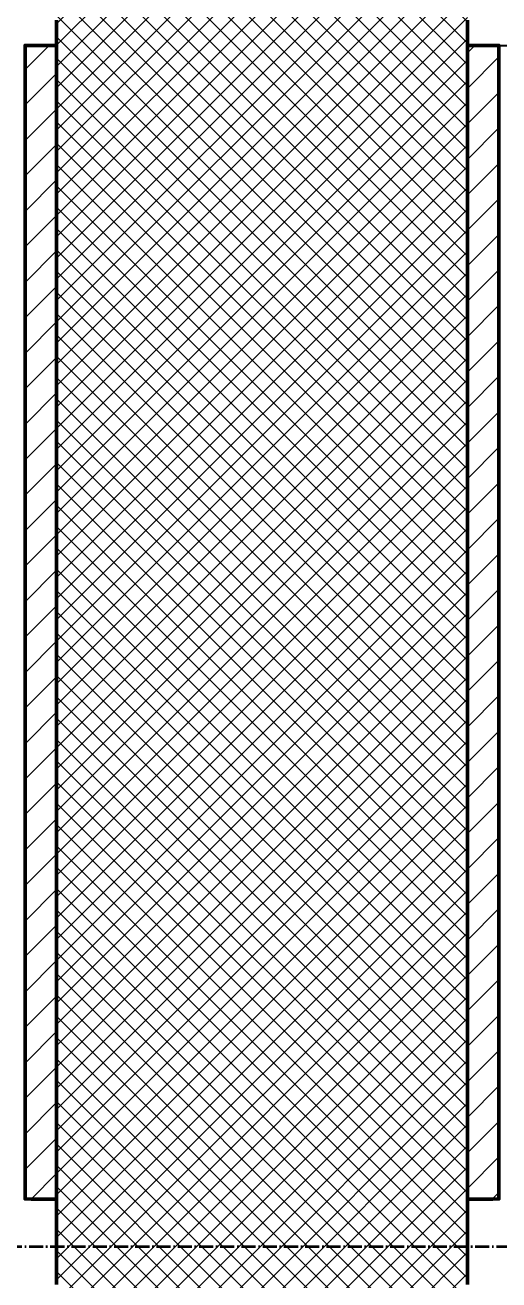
# Model space of a CAD drawing. Header units: millimetres. Extents: x 0 to 841, y 0 to 594.
# Drawn here: x 515 to 545, y 341.9 to 421.3 of the extents above; entities that cross this region are included whole.
import ezdxf

# ---------------------------------------------------------------- set-up
doc = ezdxf.new("R2010")
doc.units = ezdxf.units.MM
doc.header["$LTSCALE"] = 0.35
doc.linetypes.add('DASHDOT', pattern=[3.556, 2.54, -0.508, 0, -0.508])
doc.layers.add('09_РАЗМЕРЫ', color=7, linetype='Continuous')
for name, color, linetype, lineweight in [('20_ВИДИМЫЕ', 7, 'Continuous', 50), ('23_ШТРИХОВКА', 7, 'Continuous', 18), ('26_РАЗЪЁМ', 7, 'DASHDOT', 35)]:
    doc.layers.add(name, color=color, linetype=linetype, lineweight=lineweight)
doc.styles.add('ГОСТ', font='isocpeur.ttf')
doc.dimstyles.new('ГОСТ', dxfattribs={"dimtxt": 3.5, "dimasz": 3, "dimexe": 2, "dimexo": 0, "dimgap": 1, "dimtad": 1, "dimdec": 1, "dimtxsty": 'ГОСТ', "dimcen": 2.5, "dimclrd": 7, "dimclre": 7, "dimclrt": 7, "dimazin": 3, "dimtfac": 1, "dimtmove": 0, "dimatfit": 3, "dimarcsym": 0})

msp = doc.modelspace()

# ---------------------------------------------------------------- hatches: boundary and pattern name
at = {"layer": '23_ШТРИХОВКА'}
h = msp.add_hatch(dxfattribs=at)
h.set_pattern_fill('ANSI37', scale=0.3)
h.paths.add_polyline_path([(543, 440), (543, 439.6), (543, 439.2), (543, 438.8), (543, 438.4), (543, 438), (543, 437.6), (543, 437.2), (543, 436.8), (543, 436.4), (543, 436), (543, 435.6), (543, 435.2), (543, 434.8), (543, 434.4), (543, 434), (543, 433.6), (543, 433.2), (543, 432.8), (543, 432.4), (543, 432), (543, 431.6), (543, 431.2), (543, 430.8), (543, 430.4), (543, 430), (543, 429.6), (543, 429.2), (543, 428.8), (543, 428.4), (543, 428), (543, 427.6), (543, 427.2), (543, 426.8), (543, 426.4), (543, 426), (543, 425.6), (543, 425.2), (543, 424.8), (543, 424.4), (543, 424), (543, 423.6), (543, 423.2), (543, 422.8), (543, 422.4), (543, 422), (543, 421.6), (543, 421.2), (543, 420.8), (543, 420.4), (543, 420), (543, 419.6), (543, 419.2), (543, 418.8), (543, 418.4), (543, 418), (543, 417.6), (543, 417.2), (543, 416.8), (543, 416.4), (543, 416), (543, 415.6), (543, 415.2), (543, 414.8), (543, 414.4), (543, 414), (543, 413.6), (543, 413.2), (543, 412.8), (543, 412.4), (543, 412), (543, 411.6), (543, 411.2), (543, 410.8), (543, 410.4), (543, 410), (543, 409.6), (543, 409.2), (543, 408.8), (543, 408.4), (543, 408), (543, 407.6), (543, 407.2), (543, 406.8), (543, 406.4), (543, 406), (543, 405.6), (543, 405.2), (543, 404.8), (543, 404.4), (543, 404), (543, 403.6), (543, 403.2), (543, 402.8), (543, 402.4), (543, 402), (543, 401.6), (543, 401.2), (543, 400.8), (543, 400.4), (543, 400), (543, 399.6), (543, 399.2), (543, 398.8), (543, 398.4), (543, 398), (543, 397.6), (543, 397.2), (543, 396.8), (543, 396.4), (543, 396), (543, 395.6), (543, 395.2), (543, 394.8), (543, 394.4), (543, 394), (543, 393.6), (543, 393.2), (543, 392.8), (543, 392.4), (543, 392), (543, 391.6), (543, 391.2), (543, 390.8), (543, 390.4), (543, 390), (543, 389.6), (543, 389.2), (543, 388.8), (543, 388.4), (543, 388), (543, 387.6), (543, 387.2), (543, 386.8), (543, 386.4), (543, 386), (543, 385.6), (543, 385.2), (543, 384.8), (543, 384.4), (543, 384), (543, 383.6), (543, 383.2), (543, 382.8), (543, 382.4), (543, 382), (543, 381.6), (543, 381.2), (543, 380.8), (543, 380.4), (543, 380), (543, 379.6), (543, 379.2), (543, 378.8), (543, 378.4), (543, 378), (543, 377.6), (543, 377.2), (543, 376.8), (543, 376.4), (543, 376), (543, 375.6), (543, 375.2), (543, 374.8), (543, 374.4), (543, 374), (543, 373.6), (543, 373.2), (543, 372.8), (543, 372.4), (543, 372), (543, 371.6), (543, 371.2), (543, 370.8), (543, 370.4), (543, 370), (543, 369.6), (543, 369.2), (543, 368.8), (543, 368.4), (543, 368), (543, 367.6), (543, 367.2), (543, 366.8), (543, 366.4), (543, 366), (543, 365.6), (543, 365.2), (543, 364.8), (543, 364.4), (543, 364), (543, 363.6), (543, 363.2), (543, 362.8), (543, 362.4), (543, 362), (543, 361.6), (543, 361.2), (543, 360.8), (543, 360.4), (543, 360), (543, 359.6), (543, 359.2), (543, 358.8), (543, 358.4), (543, 358), (543, 357.6), (543, 357.2), (543, 356.8), (543, 356.4), (543, 356), (543, 355.6), (543, 355.2), (543, 354.8), (543, 354.4), (543, 354), (543, 353.6), (543, 353.2), (543, 352.8), (543, 352.4), (543, 352), (543, 351.6), (543, 351.2), (543, 350.8), (543, 350.4), (543, 350), (543, 349.6), (543, 349.2), (543, 348.8), (543, 348.4), (543, 348), (543, 347.6), (543, 347.2), (543, 346.8), (543, 346.4), (543, 346), (543, 345.6), (543, 345.2), (543, 344.8), (543, 344.4), (543, 344), (543, 343.6), (543, 343.2), (543, 342.8), (543, 342.4), (543, 342), (543, 341.6), (543, 341.2), (543, 340.8), (543, 340.4), (543, 340), (543, 339.6), (543, 339.2), (543, 338.8), (543, 338.4), (543, 338), (543, 337.6), (543, 337.2), (543, 336.8), (543, 336.4), (543, 336), (543, 335.6), (543, 335.2), (543, 334.8), (543, 334.4), (543, 334), (543, 333.6), (543, 333.2), (543, 332.8), (543, 332.4), (543, 332), (543, 331.6), (543, 331.2), (543, 330.8), (543, 330.4), (543, 330), (543, 329.6), (543, 329.2), (543, 328.8), (543, 328.4), (543, 328), (543, 327.6), (543, 327.2), (542.8, 327), (542.4, 327), (542, 327), (541.6, 327), (541.2, 327), (540.8, 327), (540.4, 327), (540, 327), (539.6, 327), (539.2, 327), (538.8, 327), (538.4, 327), (538, 327), (537.6, 327), (537.2, 327), (536.8, 327), (536.4, 327), (536, 327), (535.6, 327), (535.2, 327), (534.8, 327), (534.4, 327), (534, 327), (533.6, 327), (533.2, 327), (532.8, 327), (532.4, 327), (532, 327), (531.6, 327), (531.2, 327), (530.8, 327), (530.4, 327), (530, 327), (529.6, 327), (529.2, 327), (528.8, 327), (528.4, 327), (528, 327), (527.6, 327), (527.2, 327), (526.8, 327), (526.4, 327), (526, 327), (525.6, 327), (525.2, 327), (524.8, 327), (524.4, 327), (524, 327), (523.6, 327), (523.2, 327), (522.8, 327), (522.4, 327), (522, 327), (521.6, 327), (521.2, 327), (520.8, 327), (520.4, 327), (520, 327), (519.6, 327), (519.2, 327), (518.8, 327), (518.4, 327), (518, 327), (517.6, 327), (517.2, 327), (517, 327.2), (517, 327.6), (517, 328), (517, 328.4), (517, 328.8), (517, 329.2), (517, 329.6), (517, 330), (517, 330.4), (517, 330.8), (517, 331.2), (517, 331.6), (517, 332), (517, 332.4), (517, 332.8), (517, 333.2), (517, 333.6), (517, 334), (517, 334.4), (517, 334.8), (517, 335.2), (517, 335.6), (517, 336), (517, 336.4), (517, 336.8), (517, 337.2), (517, 337.6), (517, 338), (517, 338.4), (517, 338.8), (517, 339.2), (517, 339.6), (517, 340), (517, 340.4), (517, 340.8), (517, 341.2), (517, 341.6), (517, 342), (517, 342.4), (517, 342.8), (517, 343.2), (517, 343.6), (517, 344), (517, 344.4), (517, 344.8), (517, 345.2), (517, 345.6), (517, 346), (517, 346.4), (517, 346.8), (517, 347.2), (517, 347.6), (517, 348), (517, 348.4), (517, 348.8), (517, 349.2), (517, 349.6), (517, 350), (517, 350.4), (517, 350.8), (517, 351.2), (517, 351.6), (517, 352), (517, 352.4), (517, 352.8), (517, 353.2), (517, 353.6), (517, 354), (517, 354.4), (517, 354.8), (517, 355.2), (517, 355.6), (517, 356), (517, 356.4), (517, 356.8), (517, 357.2), (517, 357.6), (517, 358), (517, 358.4), (517, 358.8), (517, 359.2), (517, 359.6), (517, 360), (517, 360.4), (517, 360.8), (517, 361.2), (517, 361.6), (517, 362), (517, 362.4), (517, 362.8), (517, 363.2), (517, 363.6), (517, 364), (517, 364.4), (517, 364.8), (517, 365.2), (517, 365.6), (517, 366), (517, 366.4), (517, 366.8), (517, 367.2), (517, 367.6), (517, 368), (517, 368.4), (517, 368.8), (517, 369.2), (517, 369.6), (517, 370), (517, 370.4), (517, 370.8), (517, 371.2), (517, 371.6), (517, 372), (517, 372.4), (517, 372.8), (517, 373.2), (517, 373.6), (517, 374), (517, 374.4), (517, 374.8), (517, 375.2), (517, 375.6), (517, 376), (517, 376.4), (517, 376.8), (517, 377.2), (517, 377.6), (517, 378), (517, 378.4), (517, 378.8), (517, 379.2), (517, 379.6), (517, 380), (517, 380.4), (517, 380.8), (517, 381.2), (517, 381.6), (517, 382), (517, 382.4), (517, 382.8), (517, 383.2), (517, 383.6), (517, 384), (517, 384.4), (517, 384.8), (517, 385.2), (517, 385.6), (517, 386), (517, 386.4), (517, 386.8), (517, 387.2), (517, 387.6), (517, 388), (517, 388.4), (517, 388.8), (517, 389.2), (517, 389.6), (517, 390), (517, 390.4), (517, 390.8), (517, 391.2), (517, 391.6), (517, 392), (517, 392.4), (517, 392.8), (517, 393.2), (517, 393.6), (517, 394), (517, 394.4), (517, 394.8), (517, 395.2), (517, 395.6), (517, 396), (517, 396.4), (517, 396.8), (517, 397.2), (517, 397.6), (517, 398), (517, 398.4), (517, 398.8), (517, 399.2), (517, 399.6), (517, 400), (517, 400.4), (517, 400.8), (517, 401.2), (517, 401.6), (517, 402), (517, 402.4), (517, 402.8), (517, 403.2), (517, 403.6), (517, 404), (517, 404.4), (517, 404.8), (517, 405.2), (517, 405.6), (517, 406), (517, 406.4), (517, 406.8), (517, 407.2), (517, 407.6), (517, 408), (517, 408.4), (517, 408.8), (517, 409.2), (517, 409.6), (517, 410), (517, 410.4), (517, 410.8), (517, 411.2), (517, 411.6), (517, 412), (517, 412.4), (517, 412.8), (517, 413.2), (517, 413.6), (517, 414), (517, 414.4), (517, 414.8), (517, 415.2), (517, 415.6), (517, 416), (517, 416.4), (517, 416.8), (517, 417.2), (517, 417.6), (517, 418), (517, 418.4), (517, 418.8), (517, 419.2), (517, 419.6), (517, 420), (517, 420.4), (517, 420.8), (517, 421.2), (517, 421.6), (517, 422), (517, 422.4), (517, 422.8), (517, 423.2), (517, 423.6), (517, 424), (517, 424.4), (517, 424.8), (517, 425.2), (517, 425.6), (517, 426), (517, 426.4), (517, 426.8), (517, 427.2), (517, 427.6), (517, 428), (517, 428.4), (517, 428.8), (517, 429.2), (517, 429.6), (517, 430), (517, 430.4), (517, 430.8), (517, 431.2), (517, 431.6), (517, 432), (517, 432.4), (517, 432.8), (517, 433.2), (517, 433.6), (517, 434), (517, 434.4), (517, 434.8), (517, 435.2), (517, 435.6), (517, 436), (517, 436.4), (517, 436.8), (517, 437.2), (517, 437.6), (517, 438), (517, 438.4), (517, 438.8), (517, 439.2), (517, 439.6), (517, 440), (517.4, 440), (517.8, 440), (518.2, 440), (518.6, 440), (519, 440), (519.4, 440), (519.8, 440), (520.2, 440), (520.6, 440), (521, 440), (521.4, 440), (521.8, 440), (522.2, 440), (522.6, 440), (523, 440), (523.4, 440), (523.8, 440), (524.2, 440), (524.6, 440), (525, 440), (525.4, 440), (525.8, 440), (526.2, 440), (526.6, 440), (527, 440), (527.4, 440), (527.8, 440), (528.2, 440), (528.6, 440), (529, 440), (529.4, 440), (529.8, 440), (530.2, 440), (530.6, 440), (531, 440), (531.4, 440), (531.8, 440), (532.2, 440), (532.6, 440), (533, 440), (533.4, 440), (533.8, 440), (534.2, 440), (534.6, 440), (535, 440), (535.4, 440), (535.8, 440), (536.2, 440), (536.6, 440), (537, 440), (537.4, 440), (537.8, 440), (538.2, 440), (538.6, 440), (539, 440), (539.4, 440), (539.8, 440), (540.2, 440), (540.6, 440), (541, 440), (541.4, 440), (541.8, 440), (542.2, 440), (542.6, 440)])
h = msp.add_hatch(dxfattribs=at)
h.set_pattern_fill('ANSI31', scale=0.5)
h.paths.add_polyline_path([(516.198, 347), (515.797, 347), (515.396, 347), (515.01, 347.015), (515.01, 347.416), (515.01, 347.817), (515.01, 348.218), (515.01, 348.619), (515.01, 349.02), (515.01, 349.421), (515.01, 349.822), (515.01, 350.223), (515.01, 350.624), (515.01, 351.025), (515.01, 351.426), (515.01, 351.827), (515.01, 352.228), (515.01, 352.629), (515.01, 353.03), (515.01, 353.431), (515.01, 353.832), (515.01, 354.233), (515.01, 354.634), (515.01, 355.035), (515.01, 355.436), (515.01, 355.837), (515.01, 356.238), (515.01, 356.639), (515.01, 357.04), (515.01, 357.441), (515.01, 357.843), (515.01, 358.244), (515.01, 358.645), (515.01, 359.046), (515.01, 359.447), (515.01, 359.848), (515.01, 360.249), (515.01, 360.65), (515.01, 361.051), (515.01, 361.452), (515.01, 361.853), (515.01, 362.254), (515.01, 362.655), (515.01, 363.056), (515.01, 363.457), (515.01, 363.858), (515.01, 364.259), (515.01, 364.66), (515.01, 365.061), (515.01, 365.462), (515.01, 365.863), (515.01, 366.264), (515.01, 366.665), (515.01, 367.066), (515.01, 367.467), (515.01, 367.868), (515.01, 368.269), (515.01, 368.67), (515.01, 369.071), (515.01, 369.472), (515.01, 369.873), (515.01, 370.274), (515.01, 370.675), (515.01, 371.076), (515.01, 371.477), (515.01, 371.878), (515.01, 372.279), (515.01, 372.68), (515.01, 373.081), (515.01, 373.482), (515.01, 373.883), (515.01, 374.284), (515.01, 374.685), (515.01, 375.086), (515.01, 375.487), (515.01, 375.888), (515.01, 376.289), (515.01, 376.69), (515.01, 377.091), (515.01, 377.492), (515.01, 377.893), (515.01, 378.294), (515.01, 378.695), (515.01, 379.096), (515.01, 379.497), (515.01, 379.898), (515.01, 380.299), (515.01, 380.7), (515.01, 381.101), (515.01, 381.502), (515.01, 381.903), (515.01, 382.304), (515.01, 382.706), (515.01, 383.107), (515.01, 383.508), (515.01, 383.909), (515.01, 384.31), (515.01, 384.711), (515.01, 385.112), (515.01, 385.513), (515.01, 385.914), (515.01, 386.315), (515.01, 386.716), (515.01, 387.117), (515.01, 387.518), (515.01, 387.919), (515.01, 388.32), (515.01, 388.721), (515.01, 389.122), (515.01, 389.523), (515.01, 389.924), (515.01, 390.325), (515.01, 390.726), (515.01, 391.127), (515.01, 391.528), (515.01, 391.929), (515.01, 392.33), (515.01, 392.731), (515.01, 393.132), (515.01, 393.533), (515.01, 393.934), (515.01, 394.335), (515.01, 394.736), (515.01, 395.137), (515.01, 395.538), (515.01, 395.939), (515.01, 396.34), (515.01, 396.741), (515.01, 397.142), (515.01, 397.543), (515.01, 397.944), (515.01, 398.345), (515.01, 398.746), (515.01, 399.147), (515.01, 399.548), (515.01, 399.949), (515.01, 400.35), (515.01, 400.751), (515.01, 401.152), (515.01, 401.553), (515.01, 401.954), (515.01, 402.355), (515.01, 402.756), (515.01, 403.157), (515.01, 403.558), (515.01, 403.959), (515.01, 404.36), (515.01, 404.761), (515.01, 405.162), (515.01, 405.563), (515.01, 405.964), (515.01, 406.365), (515.01, 406.766), (515.01, 407.167), (515.01, 407.569), (515.01, 407.97), (515.01, 408.371), (515.01, 408.772), (515.01, 409.173), (515.01, 409.574), (515.01, 409.975), (515.01, 410.376), (515.01, 410.777), (515.01, 411.178), (515.01, 411.579), (515.01, 411.98), (515.01, 412.381), (515.01, 412.782), (515.01, 413.183), (515.01, 413.584), (515.01, 413.985), (515.01, 414.386), (515.01, 414.787), (515.01, 415.188), (515.01, 415.589), (515.01, 415.99), (515.01, 416.391), (515.01, 416.792), (515.01, 417.193), (515.01, 417.594), (515.01, 417.995), (515.01, 418.396), (515.01, 418.797), (515.01, 419.198), (515.01, 419.599), (515.01, 420), (515.411, 420), (515.812, 420), (516.213, 420), (516.614, 420), (517, 419.985), (517, 419.584), (517, 419.183), (517, 418.782), (517, 418.381), (517, 417.98), (517, 417.579), (517, 417.178), (517, 416.777), (517, 416.376), (517, 415.975), (517, 415.574), (517, 415.173), (517, 414.772), (517, 414.371), (517, 413.97), (517, 413.569), (517, 413.168), (517, 412.767), (517, 412.366), (517, 411.965), (517, 411.564), (517, 411.163), (517, 410.762), (517, 410.361), (517, 409.96), (517, 409.559), (517, 409.157), (517, 408.756), (517, 408.355), (517, 407.954), (517, 407.553), (517, 407.152), (517, 406.751), (517, 406.35), (517, 405.949), (517, 405.548), (517, 405.147), (517, 404.746), (517, 404.345), (517, 403.944), (517, 403.543), (517, 403.142), (517, 402.741), (517, 402.34), (517, 401.939), (517, 401.538), (517, 401.137), (517, 400.736), (517, 400.335), (517, 399.934), (517, 399.533), (517, 399.132), (517, 398.731), (517, 398.33), (517, 397.929), (517, 397.528), (517, 397.127), (517, 396.726), (517, 396.325), (517, 395.924), (517, 395.523), (517, 395.122), (517, 394.721), (517, 394.32), (517, 393.919), (517, 393.518), (517, 393.117), (517, 392.716), (517, 392.315), (517, 391.914), (517, 391.513), (517, 391.112), (517, 390.711), (517, 390.31), (517, 389.909), (517, 389.508), (517, 389.107), (517, 388.706), (517, 388.305), (517, 387.904), (517, 387.503), (517, 387.102), (517, 386.701), (517, 386.3), (517, 385.899), (517, 385.498), (517, 385.097), (517, 384.696), (517, 384.294), (517, 383.893), (517, 383.492), (517, 383.091), (517, 382.69), (517, 382.289), (517, 381.888), (517, 381.487), (517, 381.086), (517, 380.685), (517, 380.284), (517, 379.883), (517, 379.482), (517, 379.081), (517, 378.68), (517, 378.279), (517, 377.878), (517, 377.477), (517, 377.076), (517, 376.675), (517, 376.274), (517, 375.873), (517, 375.472), (517, 375.071), (517, 374.67), (517, 374.269), (517, 373.868), (517, 373.467), (517, 373.066), (517, 372.665), (517, 372.264), (517, 371.863), (517, 371.462), (517, 371.061), (517, 370.66), (517, 370.259), (517, 369.858), (517, 369.457), (517, 369.056), (517, 368.655), (517, 368.254), (517, 367.853), (517, 367.452), (517, 367.051), (517, 366.65), (517, 366.249), (517, 365.848), (517, 365.447), (517, 365.046), (517, 364.645), (517, 364.244), (517, 363.843), (517, 363.442), (517, 363.041), (517, 362.64), (517, 362.239), (517, 361.838), (517, 361.437), (517, 361.036), (517, 360.635), (517, 360.234), (517, 359.833), (517, 359.431), (517, 359.03), (517, 358.629), (517, 358.228), (517, 357.827), (517, 357.426), (517, 357.025), (517, 356.624), (517, 356.223), (517, 355.822), (517, 355.421), (517, 355.02), (517, 354.619), (517, 354.218), (517, 353.817), (517, 353.416), (517, 353.015), (517, 352.614), (517, 352.213), (517, 351.812), (517, 351.411), (517, 351.01), (517, 350.609), (517, 350.208), (517, 349.807), (517, 349.406), (517, 349.005), (517, 348.604), (517, 348.203), (517, 347.802), (517, 347.401), (517, 347), (516.599, 347)])
h = msp.add_hatch(dxfattribs=at)
h.set_pattern_fill('ANSI31', scale=0.5)
h.paths.add_polyline_path([(544.99, 418.797), (544.99, 418.396), (544.99, 417.995), (544.99, 417.594), (544.99, 417.193), (544.99, 416.792), (544.99, 416.391), (544.99, 415.99), (544.99, 415.589), (544.99, 415.188), (544.99, 414.787), (544.99, 414.386), (544.99, 413.985), (544.99, 413.584), (544.99, 413.183), (544.99, 412.782), (544.99, 412.381), (544.99, 411.98), (544.99, 411.579), (544.99, 411.178), (544.99, 410.777), (544.99, 410.376), (544.99, 409.975), (544.99, 409.574), (544.99, 409.173), (544.99, 408.772), (544.99, 408.371), (544.99, 407.97), (544.99, 407.569), (544.99, 407.167), (544.99, 406.766), (544.99, 406.365), (544.99, 405.964), (544.99, 405.563), (544.99, 405.162), (544.99, 404.761), (544.99, 404.36), (544.99, 403.959), (544.99, 403.558), (544.99, 403.157), (544.99, 402.756), (544.99, 402.355), (544.99, 401.954), (544.99, 401.553), (544.99, 401.152), (544.99, 400.751), (544.99, 400.35), (544.99, 399.949), (544.99, 399.548), (544.99, 399.147), (544.99, 398.746), (544.99, 398.345), (544.99, 397.944), (544.99, 397.543), (544.99, 397.142), (544.99, 396.741), (544.99, 396.34), (544.99, 395.939), (544.99, 395.538), (544.99, 395.137), (544.99, 394.736), (544.99, 394.335), (544.99, 393.934), (544.99, 393.533), (544.99, 393.132), (544.99, 392.731), (544.99, 392.33), (544.99, 391.929), (544.99, 391.528), (544.99, 391.127), (544.99, 390.726), (544.99, 390.325), (544.99, 389.924), (544.99, 389.523), (544.99, 389.122), (544.99, 388.721), (544.99, 388.32), (544.99, 387.919), (544.99, 387.518), (544.99, 387.117), (544.99, 386.716), (544.99, 386.315), (544.99, 385.914), (544.99, 385.513), (544.99, 385.112), (544.99, 384.711), (544.99, 384.31), (544.99, 383.909), (544.99, 383.508), (544.99, 383.107), (544.99, 382.706), (544.99, 382.304), (544.99, 381.903), (544.99, 381.502), (544.99, 381.101), (544.99, 380.7), (544.99, 380.299), (544.99, 379.898), (544.99, 379.497), (544.99, 379.096), (544.99, 378.695), (544.99, 378.294), (544.99, 377.893), (544.99, 377.492), (544.99, 377.091), (544.99, 376.69), (544.99, 376.289), (544.99, 375.888), (544.99, 375.487), (544.99, 375.086), (544.99, 374.685), (544.99, 374.284), (544.99, 373.883), (544.99, 373.482), (544.99, 373.081), (544.99, 372.68), (544.99, 372.279), (544.99, 371.878), (544.99, 371.477), (544.99, 371.076), (544.99, 370.675), (544.99, 370.274), (544.99, 369.873), (544.99, 369.472), (544.99, 369.071), (544.99, 368.67), (544.99, 368.269), (544.99, 367.868), (544.99, 367.467), (544.99, 367.066), (544.99, 366.665), (544.99, 366.264), (544.99, 365.863), (544.99, 365.462), (544.99, 365.061), (544.99, 364.66), (544.99, 364.259), (544.99, 363.858), (544.99, 363.457), (544.99, 363.056), (544.99, 362.655), (544.99, 362.254), (544.99, 361.853), (544.99, 361.452), (544.99, 361.051), (544.99, 360.65), (544.99, 360.249), (544.99, 359.848), (544.99, 359.447), (544.99, 359.046), (544.99, 358.645), (544.99, 358.244), (544.99, 357.843), (544.99, 357.441), (544.99, 357.04), (544.99, 356.639), (544.99, 356.238), (544.99, 355.837), (544.99, 355.436), (544.99, 355.035), (544.99, 354.634), (544.99, 354.233), (544.99, 353.832), (544.99, 353.431), (544.99, 353.03), (544.99, 352.629), (544.99, 352.228), (544.99, 351.827), (544.99, 351.426), (544.99, 351.025), (544.99, 350.624), (544.99, 350.223), (544.99, 349.822), (544.99, 349.421), (544.99, 349.02), (544.99, 348.619), (544.99, 348.218), (544.99, 347.817), (544.99, 347.416), (544.99, 347.015), (544.604, 347), (544.203, 347), (543.802, 347), (543.401, 347), (543, 347), (543, 347.401), (543, 347.802), (543, 348.203), (543, 348.604), (543, 349.005), (543, 349.406), (543, 349.807), (543, 350.208), (543, 350.609), (543, 351.01), (543, 351.411), (543, 351.812), (543, 352.213), (543, 352.614), (543, 353.015), (543, 353.416), (543, 353.817), (543, 354.218), (543, 354.619), (543, 355.02), (543, 355.421), (543, 355.822), (543, 356.223), (543, 356.624), (543, 357.025), (543, 357.426), (543, 357.827), (543, 358.228), (543, 358.629), (543, 359.03), (543, 359.431), (543, 359.833), (543, 360.234), (543, 360.635), (543, 361.036), (543, 361.437), (543, 361.838), (543, 362.239), (543, 362.64), (543, 363.041), (543, 363.442), (543, 363.843), (543, 364.244), (543, 364.645), (543, 365.046), (543, 365.447), (543, 365.848), (543, 366.249), (543, 366.65), (543, 367.051), (543, 367.452), (543, 367.853), (543, 368.254), (543, 368.655), (543, 369.056), (543, 369.457), (543, 369.858), (543, 370.259), (543, 370.66), (543, 371.061), (543, 371.462), (543, 371.863), (543, 372.264), (543, 372.665), (543, 373.066), (543, 373.467), (543, 373.868), (543, 374.269), (543, 374.67), (543, 375.071), (543, 375.472), (543, 375.873), (543, 376.274), (543, 376.675), (543, 377.076), (543, 377.477), (543, 377.878), (543, 378.279), (543, 378.68), (543, 379.081), (543, 379.482), (543, 379.883), (543, 380.284), (543, 380.685), (543, 381.086), (543, 381.487), (543, 381.888), (543, 382.289), (543, 382.69), (543, 383.091), (543, 383.492), (543, 383.893), (543, 384.294), (543, 384.696), (543, 385.097), (543, 385.498), (543, 385.899), (543, 386.3), (543, 386.701), (543, 387.102), (543, 387.503), (543, 387.904), (543, 388.305), (543, 388.706), (543, 389.107), (543, 389.508), (543, 389.909), (543, 390.31), (543, 390.711), (543, 391.112), (543, 391.513), (543, 391.914), (543, 392.315), (543, 392.716), (543, 393.117), (543, 393.518), (543, 393.919), (543, 394.32), (543, 394.721), (543, 395.122), (543, 395.523), (543, 395.924), (543, 396.325), (543, 396.726), (543, 397.127), (543, 397.528), (543, 397.929), (543, 398.33), (543, 398.731), (543, 399.132), (543, 399.533), (543, 399.934), (543, 400.335), (543, 400.736), (543, 401.137), (543, 401.538), (543, 401.939), (543, 402.34), (543, 402.741), (543, 403.142), (543, 403.543), (543, 403.944), (543, 404.345), (543, 404.746), (543, 405.147), (543, 405.548), (543, 405.949), (543, 406.35), (543, 406.751), (543, 407.152), (543, 407.553), (543, 407.954), (543, 408.355), (543, 408.756), (543, 409.157), (543, 409.559), (543, 409.96), (543, 410.361), (543, 410.762), (543, 411.163), (543, 411.564), (543, 411.965), (543, 412.366), (543, 412.767), (543, 413.168), (543, 413.569), (543, 413.97), (543, 414.371), (543, 414.772), (543, 415.173), (543, 415.574), (543, 415.975), (543, 416.376), (543, 416.777), (543, 417.178), (543, 417.579), (543, 417.98), (543, 418.381), (543, 418.782), (543, 419.183), (543, 419.584), (543, 419.985), (543.386, 420), (543.787, 420), (544.188, 420), (544.589, 420), (544.99, 420), (544.99, 419.599), (544.99, 419.198)])

# ---------------------------------------------------------------- linework, layer by layer
at = {"layer": '20_ВИДИМЫЕ'}
for points in [[(517, 341.6), (517, 342), (517, 342.4), (517, 342.8), (517, 343.2), (517, 343.6), (517, 344), (517, 344.4), (517, 344.8), (517, 345.2), (517, 345.6), (517, 346), (517, 346.4), (517, 346.8), (517, 347.2), (517, 347.6), (517, 348), (517, 348.4), (517, 348.8), (517, 349.2), (517, 349.6), (517, 350), (517, 350.4), (517, 350.8), (517, 351.2), (517, 351.6), (517, 352), (517, 352.4), (517, 352.8), (517, 353.2), (517, 353.6), (517, 354), (517, 354.4), (517, 354.8), (517, 355.2), (517, 355.6), (517, 356), (517, 356.4), (517, 356.8), (517, 357.2), (517, 357.6), (517, 358), (517, 358.4), (517, 358.8), (517, 359.2), (517, 359.6), (517, 360), (517, 360.4), (517, 360.8), (517, 361.2), (517, 361.6), (517, 362), (517, 362.4), (517, 362.8), (517, 363.2), (517, 363.6), (517, 364), (517, 364.4), (517, 364.8), (517, 365.2), (517, 365.6), (517, 366), (517, 366.4), (517, 366.8), (517, 367.2), (517, 367.6), (517, 368), (517, 368.4), (517, 368.8), (517, 369.2), (517, 369.6), (517, 370), (517, 370.4), (517, 370.8), (517, 371.2), (517, 371.6), (517, 372), (517, 372.4), (517, 372.8), (517, 373.2), (517, 373.6), (517, 374), (517, 374.4), (517, 374.8), (517, 375.2), (517, 375.6), (517, 376), (517, 376.4), (517, 376.8), (517, 377.2), (517, 377.6), (517, 378), (517, 378.4), (517, 378.8), (517, 379.2), (517, 379.6), (517, 380), (517, 380.4), (517, 380.8), (517, 381.2), (517, 381.6), (517, 382), (517, 382.4), (517, 382.8), (517, 383.2), (517, 383.6), (517, 384), (517, 384.4), (517, 384.8), (517, 385.2), (517, 385.6), (517, 386), (517, 386.4), (517, 386.8), (517, 387.2), (517, 387.6), (517, 388), (517, 388.4), (517, 388.8), (517, 389.2), (517, 389.6), (517, 390), (517, 390.4), (517, 390.8), (517, 391.2), (517, 391.6), (517, 392), (517, 392.4), (517, 392.8), (517, 393.2), (517, 393.6), (517, 394), (517, 394.4), (517, 394.8), (517, 395.2), (517, 395.6), (517, 396), (517, 396.4), (517, 396.8), (517, 397.2), (517, 397.6), (517, 398), (517, 398.4), (517, 398.8), (517, 399.2), (517, 399.6), (517, 400), (517, 400.4), (517, 400.8), (517, 401.2), (517, 401.6), (517, 402), (517, 402.4), (517, 402.8), (517, 403.2), (517, 403.6), (517, 404), (517, 404.4), (517, 404.8), (517, 405.2), (517, 405.6), (517, 406), (517, 406.4), (517, 406.8), (517, 407.2), (517, 407.6), (517, 408), (517, 408.4), (517, 408.8), (517, 409.2), (517, 409.6), (517, 410), (517, 410.4), (517, 410.8), (517, 411.2), (517, 411.6), (517, 412), (517, 412.4), (517, 412.8), (517, 413.2), (517, 413.6), (517, 414), (517, 414.4), (517, 414.8), (517, 415.2), (517, 415.6), (517, 416), (517, 416.4), (517, 416.8), (517, 417.2), (517, 417.6), (517, 418), (517, 418.4), (517, 418.8), (517, 419.2), (517, 419.6), (517, 420), (517, 420.4), (517, 420.8), (517, 421.2), (517, 421.6)], [(543, 421.6), (543, 421.2), (543, 420.8), (543, 420.4), (543, 420), (543, 419.6), (543, 419.2), (543, 418.8), (543, 418.4), (543, 418), (543, 417.6), (543, 417.2), (543, 416.8), (543, 416.4), (543, 416), (543, 415.6), (543, 415.2), (543, 414.8), (543, 414.4), (543, 414), (543, 413.6), (543, 413.2), (543, 412.8), (543, 412.4), (543, 412), (543, 411.6), (543, 411.2), (543, 410.8), (543, 410.4), (543, 410), (543, 409.6), (543, 409.2), (543, 408.8), (543, 408.4), (543, 408), (543, 407.6), (543, 407.2), (543, 406.8), (543, 406.4), (543, 406), (543, 405.6), (543, 405.2), (543, 404.8), (543, 404.4), (543, 404), (543, 403.6), (543, 403.2), (543, 402.8), (543, 402.4), (543, 402), (543, 401.6), (543, 401.2), (543, 400.8), (543, 400.4), (543, 400), (543, 399.6), (543, 399.2), (543, 398.8), (543, 398.4), (543, 398), (543, 397.6), (543, 397.2), (543, 396.8), (543, 396.4), (543, 396), (543, 395.6), (543, 395.2), (543, 394.8), (543, 394.4), (543, 394), (543, 393.6), (543, 393.2), (543, 392.8), (543, 392.4), (543, 392), (543, 391.6), (543, 391.2), (543, 390.8), (543, 390.4), (543, 390), (543, 389.6), (543, 389.2), (543, 388.8), (543, 388.4), (543, 388), (543, 387.6), (543, 387.2), (543, 386.8), (543, 386.4), (543, 386), (543, 385.6), (543, 385.2), (543, 384.8), (543, 384.4), (543, 384), (543, 383.6), (543, 383.2), (543, 382.8), (543, 382.4), (543, 382), (543, 381.6), (543, 381.2), (543, 380.8), (543, 380.4), (543, 380), (543, 379.6), (543, 379.2), (543, 378.8), (543, 378.4), (543, 378), (543, 377.6), (543, 377.2), (543, 376.8), (543, 376.4), (543, 376), (543, 375.6), (543, 375.2), (543, 374.8), (543, 374.4), (543, 374), (543, 373.6), (543, 373.2), (543, 372.8), (543, 372.4), (543, 372), (543, 371.6), (543, 371.2), (543, 370.8), (543, 370.4), (543, 370), (543, 369.6), (543, 369.2), (543, 368.8), (543, 368.4), (543, 368), (543, 367.6), (543, 367.2), (543, 366.8), (543, 366.4), (543, 366), (543, 365.6), (543, 365.2), (543, 364.8), (543, 364.4), (543, 364), (543, 363.6), (543, 363.2), (543, 362.8), (543, 362.4), (543, 362), (543, 361.6), (543, 361.2), (543, 360.8), (543, 360.4), (543, 360), (543, 359.6), (543, 359.2), (543, 358.8), (543, 358.4), (543, 358), (543, 357.6), (543, 357.2), (543, 356.8), (543, 356.4), (543, 356), (543, 355.6), (543, 355.2), (543, 354.8), (543, 354.4), (543, 354), (543, 353.6), (543, 353.2), (543, 352.8), (543, 352.4), (543, 352), (543, 351.6), (543, 351.2), (543, 350.8), (543, 350.4), (543, 350), (543, 349.6), (543, 349.2), (543, 348.8), (543, 348.4), (543, 348), (543, 347.6), (543, 347.2), (543, 346.8), (543, 346.4), (543, 346), (543, 345.6), (543, 345.2), (543, 344.8), (543, 344.4), (543, 344), (543, 343.6), (543, 343.2), (543, 342.8), (543, 342.4), (543, 342), (543, 341.6)]]:
    msp.add_lwpolyline(points, dxfattribs=at)
for points in [[(516.198, 347), (515.797, 347), (515.396, 347), (515.01, 347.015), (515.01, 347.416), (515.01, 347.817), (515.01, 348.218), (515.01, 348.619), (515.01, 349.02), (515.01, 349.421), (515.01, 349.822), (515.01, 350.223), (515.01, 350.624), (515.01, 351.025), (515.01, 351.426), (515.01, 351.827), (515.01, 352.228), (515.01, 352.629), (515.01, 353.03), (515.01, 353.431), (515.01, 353.832), (515.01, 354.233), (515.01, 354.634), (515.01, 355.035), (515.01, 355.436), (515.01, 355.837), (515.01, 356.238), (515.01, 356.639), (515.01, 357.04), (515.01, 357.441), (515.01, 357.843), (515.01, 358.244), (515.01, 358.645), (515.01, 359.046), (515.01, 359.447), (515.01, 359.848), (515.01, 360.249), (515.01, 360.65), (515.01, 361.051), (515.01, 361.452), (515.01, 361.853), (515.01, 362.254), (515.01, 362.655), (515.01, 363.056), (515.01, 363.457), (515.01, 363.858), (515.01, 364.259), (515.01, 364.66), (515.01, 365.061), (515.01, 365.462), (515.01, 365.863), (515.01, 366.264), (515.01, 366.665), (515.01, 367.066), (515.01, 367.467), (515.01, 367.868), (515.01, 368.269), (515.01, 368.67), (515.01, 369.071), (515.01, 369.472), (515.01, 369.873), (515.01, 370.274), (515.01, 370.675), (515.01, 371.076), (515.01, 371.477), (515.01, 371.878), (515.01, 372.279), (515.01, 372.68), (515.01, 373.081), (515.01, 373.482), (515.01, 373.883), (515.01, 374.284), (515.01, 374.685), (515.01, 375.086), (515.01, 375.487), (515.01, 375.888), (515.01, 376.289), (515.01, 376.69), (515.01, 377.091), (515.01, 377.492), (515.01, 377.893), (515.01, 378.294), (515.01, 378.695), (515.01, 379.096), (515.01, 379.497), (515.01, 379.898), (515.01, 380.299), (515.01, 380.7), (515.01, 381.101), (515.01, 381.502), (515.01, 381.903), (515.01, 382.304), (515.01, 382.706), (515.01, 383.107), (515.01, 383.508), (515.01, 383.909), (515.01, 384.31), (515.01, 384.711), (515.01, 385.112), (515.01, 385.513), (515.01, 385.914), (515.01, 386.315), (515.01, 386.716), (515.01, 387.117), (515.01, 387.518), (515.01, 387.919), (515.01, 388.32), (515.01, 388.721), (515.01, 389.122), (515.01, 389.523), (515.01, 389.924), (515.01, 390.325), (515.01, 390.726), (515.01, 391.127), (515.01, 391.528), (515.01, 391.929), (515.01, 392.33), (515.01, 392.731), (515.01, 393.132), (515.01, 393.533), (515.01, 393.934), (515.01, 394.335), (515.01, 394.736), (515.01, 395.137), (515.01, 395.538), (515.01, 395.939), (515.01, 396.34), (515.01, 396.741), (515.01, 397.142), (515.01, 397.543), (515.01, 397.944), (515.01, 398.345), (515.01, 398.746), (515.01, 399.147), (515.01, 399.548), (515.01, 399.949), (515.01, 400.35), (515.01, 400.751), (515.01, 401.152), (515.01, 401.553), (515.01, 401.954), (515.01, 402.355), (515.01, 402.756), (515.01, 403.157), (515.01, 403.558), (515.01, 403.959), (515.01, 404.36), (515.01, 404.761), (515.01, 405.162), (515.01, 405.563), (515.01, 405.964), (515.01, 406.365), (515.01, 406.766), (515.01, 407.167), (515.01, 407.569), (515.01, 407.97), (515.01, 408.371), (515.01, 408.772), (515.01, 409.173), (515.01, 409.574), (515.01, 409.975), (515.01, 410.376), (515.01, 410.777), (515.01, 411.178), (515.01, 411.579), (515.01, 411.98), (515.01, 412.381), (515.01, 412.782), (515.01, 413.183), (515.01, 413.584), (515.01, 413.985), (515.01, 414.386), (515.01, 414.787), (515.01, 415.188), (515.01, 415.589), (515.01, 415.99), (515.01, 416.391), (515.01, 416.792), (515.01, 417.193), (515.01, 417.594), (515.01, 417.995), (515.01, 418.396), (515.01, 418.797), (515.01, 419.198), (515.01, 419.599), (515.01, 420), (515.411, 420), (515.812, 420), (516.213, 420), (516.614, 420), (517, 419.985), (517, 419.584), (517, 419.183), (517, 418.782), (517, 418.381), (517, 417.98), (517, 417.579), (517, 417.178), (517, 416.777), (517, 416.376), (517, 415.975), (517, 415.574), (517, 415.173), (517, 414.772), (517, 414.371), (517, 413.97), (517, 413.569), (517, 413.168), (517, 412.767), (517, 412.366), (517, 411.965), (517, 411.564), (517, 411.163), (517, 410.762), (517, 410.361), (517, 409.96), (517, 409.559), (517, 409.157), (517, 408.756), (517, 408.355), (517, 407.954), (517, 407.553), (517, 407.152), (517, 406.751), (517, 406.35), (517, 405.949), (517, 405.548), (517, 405.147), (517, 404.746), (517, 404.345), (517, 403.944), (517, 403.543), (517, 403.142), (517, 402.741), (517, 402.34), (517, 401.939), (517, 401.538), (517, 401.137), (517, 400.736), (517, 400.335), (517, 399.934), (517, 399.533), (517, 399.132), (517, 398.731), (517, 398.33), (517, 397.929), (517, 397.528), (517, 397.127), (517, 396.726), (517, 396.325), (517, 395.924), (517, 395.523), (517, 395.122), (517, 394.721), (517, 394.32), (517, 393.919), (517, 393.518), (517, 393.117), (517, 392.716), (517, 392.315), (517, 391.914), (517, 391.513), (517, 391.112), (517, 390.711), (517, 390.31), (517, 389.909), (517, 389.508), (517, 389.107), (517, 388.706), (517, 388.305), (517, 387.904), (517, 387.503), (517, 387.102), (517, 386.701), (517, 386.3), (517, 385.899), (517, 385.498), (517, 385.097), (517, 384.696), (517, 384.294), (517, 383.893), (517, 383.492), (517, 383.091), (517, 382.69), (517, 382.289), (517, 381.888), (517, 381.487), (517, 381.086), (517, 380.685), (517, 380.284), (517, 379.883), (517, 379.482), (517, 379.081), (517, 378.68), (517, 378.279), (517, 377.878), (517, 377.477), (517, 377.076), (517, 376.675), (517, 376.274), (517, 375.873), (517, 375.472), (517, 375.071), (517, 374.67), (517, 374.269), (517, 373.868), (517, 373.467), (517, 373.066), (517, 372.665), (517, 372.264), (517, 371.863), (517, 371.462), (517, 371.061), (517, 370.66), (517, 370.259), (517, 369.858), (517, 369.457), (517, 369.056), (517, 368.655), (517, 368.254), (517, 367.853), (517, 367.452), (517, 367.051), (517, 366.65), (517, 366.249), (517, 365.848), (517, 365.447), (517, 365.046), (517, 364.645), (517, 364.244), (517, 363.843), (517, 363.442), (517, 363.041), (517, 362.64), (517, 362.239), (517, 361.838), (517, 361.437), (517, 361.036), (517, 360.635), (517, 360.234), (517, 359.833), (517, 359.431), (517, 359.03), (517, 358.629), (517, 358.228), (517, 357.827), (517, 357.426), (517, 357.025), (517, 356.624), (517, 356.223), (517, 355.822), (517, 355.421), (517, 355.02), (517, 354.619), (517, 354.218), (517, 353.817), (517, 353.416), (517, 353.015), (517, 352.614), (517, 352.213), (517, 351.812), (517, 351.411), (517, 351.01), (517, 350.609), (517, 350.208), (517, 349.807), (517, 349.406), (517, 349.005), (517, 348.604), (517, 348.203), (517, 347.802), (517, 347.401), (517, 347), (516.599, 347), (516.198, 347)], [(544.99, 418.797), (544.99, 418.396), (544.99, 417.995), (544.99, 417.594), (544.99, 417.193), (544.99, 416.792), (544.99, 416.391), (544.99, 415.99), (544.99, 415.589), (544.99, 415.188), (544.99, 414.787), (544.99, 414.386), (544.99, 413.985), (544.99, 413.584), (544.99, 413.183), (544.99, 412.782), (544.99, 412.381), (544.99, 411.98), (544.99, 411.579), (544.99, 411.178), (544.99, 410.777), (544.99, 410.376), (544.99, 409.975), (544.99, 409.574), (544.99, 409.173), (544.99, 408.772), (544.99, 408.371), (544.99, 407.97), (544.99, 407.569), (544.99, 407.167), (544.99, 406.766), (544.99, 406.365), (544.99, 405.964), (544.99, 405.563), (544.99, 405.162), (544.99, 404.761), (544.99, 404.36), (544.99, 403.959), (544.99, 403.558), (544.99, 403.157), (544.99, 402.756), (544.99, 402.355), (544.99, 401.954), (544.99, 401.553), (544.99, 401.152), (544.99, 400.751), (544.99, 400.35), (544.99, 399.949), (544.99, 399.548), (544.99, 399.147), (544.99, 398.746), (544.99, 398.345), (544.99, 397.944), (544.99, 397.543), (544.99, 397.142), (544.99, 396.741), (544.99, 396.34), (544.99, 395.939), (544.99, 395.538), (544.99, 395.137), (544.99, 394.736), (544.99, 394.335), (544.99, 393.934), (544.99, 393.533), (544.99, 393.132), (544.99, 392.731), (544.99, 392.33), (544.99, 391.929), (544.99, 391.528), (544.99, 391.127), (544.99, 390.726), (544.99, 390.325), (544.99, 389.924), (544.99, 389.523), (544.99, 389.122), (544.99, 388.721), (544.99, 388.32), (544.99, 387.919), (544.99, 387.518), (544.99, 387.117), (544.99, 386.716), (544.99, 386.315), (544.99, 385.914), (544.99, 385.513), (544.99, 385.112), (544.99, 384.711), (544.99, 384.31), (544.99, 383.909), (544.99, 383.508), (544.99, 383.107), (544.99, 382.706), (544.99, 382.304), (544.99, 381.903), (544.99, 381.502), (544.99, 381.101), (544.99, 380.7), (544.99, 380.299), (544.99, 379.898), (544.99, 379.497), (544.99, 379.096), (544.99, 378.695), (544.99, 378.294), (544.99, 377.893), (544.99, 377.492), (544.99, 377.091), (544.99, 376.69), (544.99, 376.289), (544.99, 375.888), (544.99, 375.487), (544.99, 375.086), (544.99, 374.685), (544.99, 374.284), (544.99, 373.883), (544.99, 373.482), (544.99, 373.081), (544.99, 372.68), (544.99, 372.279), (544.99, 371.878), (544.99, 371.477), (544.99, 371.076), (544.99, 370.675), (544.99, 370.274), (544.99, 369.873), (544.99, 369.472), (544.99, 369.071), (544.99, 368.67), (544.99, 368.269), (544.99, 367.868), (544.99, 367.467), (544.99, 367.066), (544.99, 366.665), (544.99, 366.264), (544.99, 365.863), (544.99, 365.462), (544.99, 365.061), (544.99, 364.66), (544.99, 364.259), (544.99, 363.858), (544.99, 363.457), (544.99, 363.056), (544.99, 362.655), (544.99, 362.254), (544.99, 361.853), (544.99, 361.452), (544.99, 361.051), (544.99, 360.65), (544.99, 360.249), (544.99, 359.848), (544.99, 359.447), (544.99, 359.046), (544.99, 358.645), (544.99, 358.244), (544.99, 357.843), (544.99, 357.441), (544.99, 357.04), (544.99, 356.639), (544.99, 356.238), (544.99, 355.837), (544.99, 355.436), (544.99, 355.035), (544.99, 354.634), (544.99, 354.233), (544.99, 353.832), (544.99, 353.431), (544.99, 353.03), (544.99, 352.629), (544.99, 352.228), (544.99, 351.827), (544.99, 351.426), (544.99, 351.025), (544.99, 350.624), (544.99, 350.223), (544.99, 349.822), (544.99, 349.421), (544.99, 349.02), (544.99, 348.619), (544.99, 348.218), (544.99, 347.817), (544.99, 347.416), (544.99, 347.015), (544.604, 347), (544.203, 347), (543.802, 347), (543.401, 347), (543, 347), (543, 347.401), (543, 347.802), (543, 348.203), (543, 348.604), (543, 349.005), (543, 349.406), (543, 349.807), (543, 350.208), (543, 350.609), (543, 351.01), (543, 351.411), (543, 351.812), (543, 352.213), (543, 352.614), (543, 353.015), (543, 353.416), (543, 353.817), (543, 354.218), (543, 354.619), (543, 355.02), (543, 355.421), (543, 355.822), (543, 356.223), (543, 356.624), (543, 357.025), (543, 357.426), (543, 357.827), (543, 358.228), (543, 358.629), (543, 359.03), (543, 359.431), (543, 359.833), (543, 360.234), (543, 360.635), (543, 361.036), (543, 361.437), (543, 361.838), (543, 362.239), (543, 362.64), (543, 363.041), (543, 363.442), (543, 363.843), (543, 364.244), (543, 364.645), (543, 365.046), (543, 365.447), (543, 365.848), (543, 366.249), (543, 366.65), (543, 367.051), (543, 367.452), (543, 367.853), (543, 368.254), (543, 368.655), (543, 369.056), (543, 369.457), (543, 369.858), (543, 370.259), (543, 370.66), (543, 371.061), (543, 371.462), (543, 371.863), (543, 372.264), (543, 372.665), (543, 373.066), (543, 373.467), (543, 373.868), (543, 374.269), (543, 374.67), (543, 375.071), (543, 375.472), (543, 375.873), (543, 376.274), (543, 376.675), (543, 377.076), (543, 377.477), (543, 377.878), (543, 378.279), (543, 378.68), (543, 379.081), (543, 379.482), (543, 379.883), (543, 380.284), (543, 380.685), (543, 381.086), (543, 381.487), (543, 381.888), (543, 382.289), (543, 382.69), (543, 383.091), (543, 383.492), (543, 383.893), (543, 384.294), (543, 384.696), (543, 385.097), (543, 385.498), (543, 385.899), (543, 386.3), (543, 386.701), (543, 387.102), (543, 387.503), (543, 387.904), (543, 388.305), (543, 388.706), (543, 389.107), (543, 389.508), (543, 389.909), (543, 390.31), (543, 390.711), (543, 391.112), (543, 391.513), (543, 391.914), (543, 392.315), (543, 392.716), (543, 393.117), (543, 393.518), (543, 393.919), (543, 394.32), (543, 394.721), (543, 395.122), (543, 395.523), (543, 395.924), (543, 396.325), (543, 396.726), (543, 397.127), (543, 397.528), (543, 397.929), (543, 398.33), (543, 398.731), (543, 399.132), (543, 399.533), (543, 399.934), (543, 400.335), (543, 400.736), (543, 401.137), (543, 401.538), (543, 401.939), (543, 402.34), (543, 402.741), (543, 403.142), (543, 403.543), (543, 403.944), (543, 404.345), (543, 404.746), (543, 405.147), (543, 405.548), (543, 405.949), (543, 406.35), (543, 406.751), (543, 407.152), (543, 407.553), (543, 407.954), (543, 408.355), (543, 408.756), (543, 409.157), (543, 409.559), (543, 409.96), (543, 410.361), (543, 410.762), (543, 411.163), (543, 411.564), (543, 411.965), (543, 412.366), (543, 412.767), (543, 413.168), (543, 413.569), (543, 413.97), (543, 414.371), (543, 414.772), (543, 415.173), (543, 415.574), (543, 415.975), (543, 416.376), (543, 416.777), (543, 417.178), (543, 417.579), (543, 417.98), (543, 418.381), (543, 418.782), (543, 419.183), (543, 419.584), (543, 419.985), (543.386, 420), (543.787, 420), (544.188, 420), (544.589, 420), (544.99, 420), (544.99, 419.599), (544.99, 419.198), (544.99, 418.797)]]:
    msp.add_lwpolyline(points, close=True, dxfattribs=at)
at = {"layer": '26_РАЗЪЁМ'}
msp.add_line((405, 344), (650, 344), dxfattribs=at)

# ---------------------------------------------------------------- dimensions: what is measured, and where the dimension line sits
at = {"layer": '09_РАЗМЕРЫ'}
msp.add_linear_dim(base=(570, 420), p1=(543, 420), p2=(543, 440), angle=90, text='20', dimstyle='ГОСТ', override={"dimtxsty": 'ГОСТ'}, dxfattribs=at).render()

doc.saveas('drawing.dxf')
